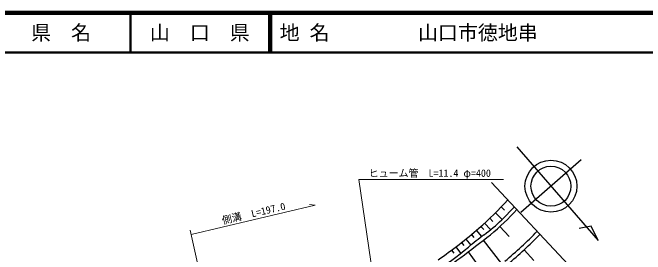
# Model space of a CAD drawing. Units: millimetres, scale not verified. Extents: x 40000 to 680000, y 20000 to 380000.
# Drawn here: x 303508 to 461977, y 319568 to 380000 of the extents above; entities that cross this region are included whole.
import ezdxf
from ezdxf.enums import TextEntityAlignment as Align

# ---------------------------------------------------------------- set-up
doc = ezdxf.new("R2010")
doc.units = ezdxf.units.MM
doc.header["$LTSCALE"] = 1000
for name, color, linetype, lineweight in [('M-BGD', 7, 'Continuous', 25), ('M-BMK-SRVR', 3, 'Continuous', 25), ('M-STR-HTXT', 7, 'Continuous', 13), ('M-TTL', 2, 'Continuous', 140), ('M-TTL-LINE', 7, 'Continuous', 50)]:
    doc.layers.add(name, color=color, linetype=linetype, lineweight=lineweight)
doc.layers.add('M-TTL-TXT', color=7, linetype='Continuous')
doc.styles.add('ＭＳ ゴシック', font='')
doc.styles.get('ＭＳ ゴシック').set_extended_font_data('MS Gothic')

msp = doc.modelspace()

# ---------------------------------------------------------------- linework, layer by layer
at = {"layer": 'M-BGD'}
for p, q in [((429794, 346414), (450137, 323023)), ((445871, 343168), (430780, 330043)), ((425884, 331430), (426717, 330639)), ((426002, 328171), (429201, 331410)), ((426095, 328266), (424429, 329940)), ((423050, 328603), (423780, 327807)), ((420807, 326568), (421514, 325796)), ((421726, 327381), (423209, 325763)), ((425560, 326554), (427891, 323989)), ((448383, 326618), (445438, 326045)), ((450137, 323023), (448383, 326618)), ((421021, 324000), (419662, 325575)), ((417010, 323363), (418236, 321828)), ((418456, 324550), (419060, 323793)), ((415955, 322524), (416535, 321799)), ((425998, 317182), (421431, 323111)), ((413447, 320618), (413999, 319866)), ((415776, 319851), (414564, 321452)), ((417594, 320180), (419776, 317223)), ((434066, 318032), (431615, 320691))]:
    msp.add_line(p, q, dxfattribs=at)
for radius in [6500, 5000]:
    msp.add_circle((438325, 336605), radius, dxfattribs=at)
for centre, radius, start, end in [((371996, 382625), 74329, 310.54358, 318.32675), ((372945, 384044), 77932, 310.14036, 316.86302), ((386786, 370076), 57392, 307.38069, 313.10154), ((352748, 403095), 102405, 304.0248, 311.28258), ((360788, 397527), 103456, 309.65325, 315.75362), ((53900, 800302), 602320, 306.02938, 307.81426), ((719658, -61485), 487630, 127.67471, 128.2685), ((360788, 397527), 104500, 309.65874, 315.72804), ((354520, 397592), 98974, 303.51828, 309.62778)]:
    msp.add_arc(centre, radius, start, end, dxfattribs=at)
at = {"layer": 'M-BMK-SRVR'}
msp.add_line((423472, 337513), (444103, 315538), dxfattribs=at)
at = {"layer": 'M-STR-HTXT'}
for p, q in [((348179, 324567), (379311, 331822)), ((379311, 331822), (377822, 332001)), ((351934, 307647), (347944, 325629))]:
    msp.add_line(p, q, dxfattribs=at)
msp.add_lwpolyline([(398262, 283636), (390174, 338301), (426424, 338301)], dxfattribs=at)
at = {"layer": 'M-TTL'}
msp.add_line((680000, 380000), (40000, 380000), dxfattribs=at)
at = {"layer": 'M-TTL-LINE'}
for p, q in [((333000, 380000), (333000, 370000)), ((367750, 380000), (367750, 370000)), ((368250, 380000), (368250, 370000)), ((40000, 370000), (680000, 370000))]:
    msp.add_line(p, q, dxfattribs=at)

# ---------------------------------------------------------------- texts
at = {"layer": 'M-STR-HTXT', "style": 'ＭＳ ゴシック'}
msp.add_text('\u3000ヒューム管\u3000L=11.4 φ=400\u3000', height=1833, dxfattribs=at).set_placement((390174, 338401), align=Align.BOTTOM_LEFT)
msp.add_text('側溝\u3000L=197.0', height=1833, rotation=13.117, dxfattribs=at).set_placement((364203, 328404), align=Align.BOTTOM_CENTER)
at = {"layer": 'M-TTL-TXT', "style": 'ＭＳ ゴシック'}
for s, p in [('県\u3000名', (315625, 375000)), ('山\u3000口\u3000県', (350375, 375000))]:
    msp.add_text(s, height=3666, dxfattribs=at).set_placement(p, align=Align.MIDDLE_CENTER)
for s, p in [('地 名', (370380, 375000)), ('山口市徳地串', (405024, 375000))]:
    msp.add_text(s, height=3666, dxfattribs=at).set_placement(p, align=Align.MIDDLE_LEFT)

doc.saveas('drawing.dxf')
